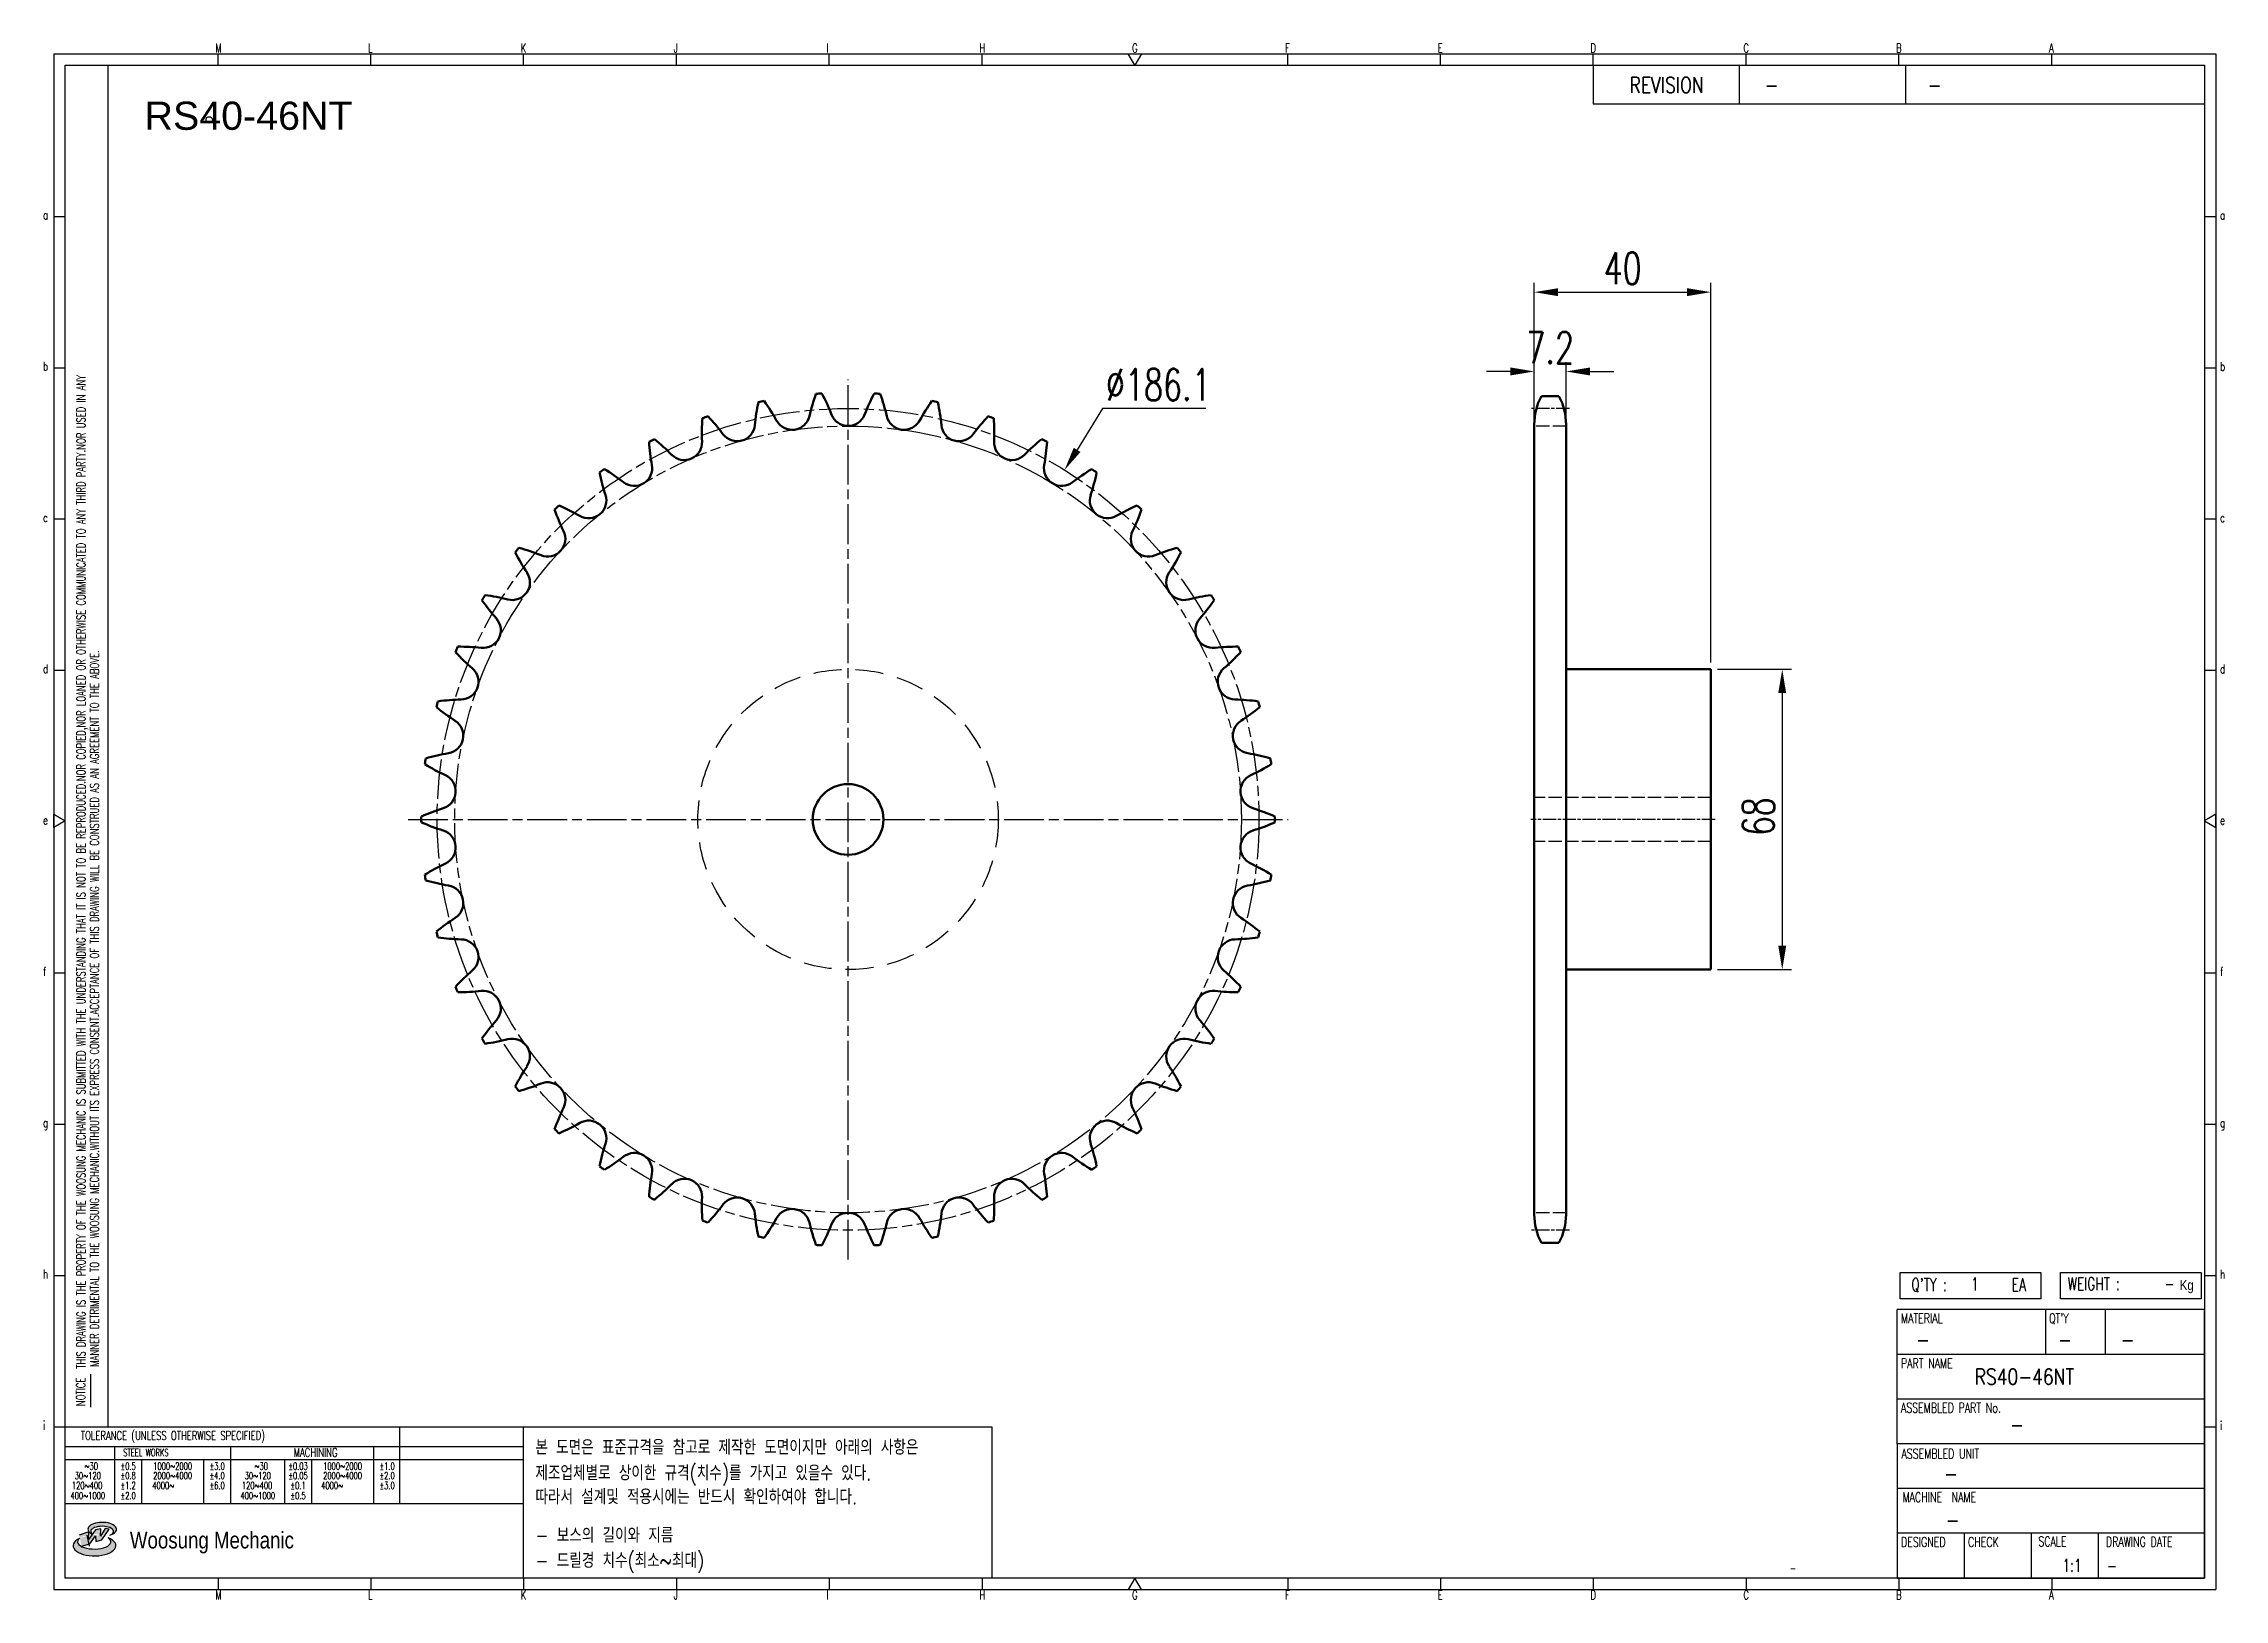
# Model space of a CAD drawing. Header units: millimetres. Extents: x 24041 to 24534, y 29 to 382.
import ezdxf
from ezdxf.enums import TextEntityAlignment as Align

# ---------------------------------------------------------------- set-up
doc = ezdxf.new("R2010")
doc.units = ezdxf.units.MM
for name, pattern in [('AM_ISO02W050', [7.5, 6, -1.5]), ('AM_ISO02W050x2', [3.75, 3, -0.75]), ('AM_ISO08W050', [18, 12, -1.5, 3, -1.5]), ('AM_ISO08W050x2', [9, 6, -0.75, 1.5, -0.75]), ('HIDDEN', [9.525, 6.35, -3.175])]:
    doc.linetypes.add(name, pattern=pattern)
for name, color, linetype, lineweight in [('AM_0N', 7, 'Continuous', 50), ('AM_3N', 6, 'AM_ISO02W050', 25), ('AM_7N', 4, 'AM_ISO08W050', 25)]:
    doc.layers.add(name, color=color, linetype=linetype, lineweight=lineweight)
for name, color, linetype in [('HL', 2, 'HIDDEN'), ('S-DIM', 7, 'Continuous'), ('TITLE', 7, 'Continuous'), ('도면레이아웃', 7, 'Continuous')]:
    doc.layers.add(name, color=color, linetype=linetype)
doc.styles.add('HAN', font='ROMANS.shx', dxfattribs={"width": 0.7, "bigfont": 'whgtxt.shx'})
doc.styles.add('HKD_ST2', font='romans.shx', dxfattribs={"width": 0.7, "height": 4, "bigfont": '@extfont2.shx'})
doc.styles.add('HSG', font='SIMPLEX.shx', dxfattribs={"width": 0.7, "bigfont": 'HSG.shx'})
doc.styles.add('ROMANS', font='romans.shx', dxfattribs={"width": 0.7, "bigfont": 'whgtxt.shx'})
doc.styles.add('SLDTEXTSTYLE4', font='arial.ttf', dxfattribs={"width": 0.8})
doc.styles.get("Standard").update_dxf_attribs({"font": 'arial.ttf'})
doc.dimstyles.new('APP16', dxfattribs={"dimscale": 3, "dimtxt": 2.4, "dimasz": 1.8, "dimexe": 0.7, "dimexo": 0.5, "dimgap": 0.6, "dimtad": 1, "dimtoh": 1, "dimdec": 1, "dimrnd": 0.01, "dimzin": 9, "dimdsep": 46, "dimtxsty": 'HSG', "dimcen": 0, "dimclrd": 1, "dimclre": 1, "dimclrt": 256, "dimazin": 2, "dimtp": 1, "dimtm": 1, "dimtfac": 0.5, "dimtdec": 1, "dimtofl": 0, "dimtmove": 0, "dimatfit": 3, "dimfxl": 0, "dimtvp": 1, "dimtolj": 2, "dimlwd": -1, "dimlwe": -1, "dimarcsym": 0})

# ---------------------------------------------------------------- blocks, each defined once
blk = doc.blocks.new('SUYWSHJH')
at = {"layer": '도면레이아웃'}
h = blk.add_hatch(color=10, dxfattribs=at)
h.paths.add_polyline_path([(1.544, 35.177), (1.554, 34.966), (1.779, 35.034), (2.054, 35.422), (1.908, 35.446), (1.728, 35.167), (1.741, 35.439), (1.547, 35.405), (1.292, 35.041), (1.295, 35.33), (0.943, 35.208), (1.03, 34.8), (1.336, 34.885)])
edge = h.paths.add_edge_path()
edge.add_ellipse((1.795, 35.421), major_axis=(-0.53, 0), ratio=0.487785, start_angle=122.36065, end_angle=403.39574)
edge.add_line((1.411, 35.244), (1.419, 35.261))
edge.add_ellipse((1.798, 35.344), major_axis=(-0.423, 0), ratio=0.444396, start_angle=131.58977, end_angle=386.19408, ccw=False)
edge = h.paths.add_edge_path()
edge.add_ellipse((1.512, 34.815), major_axis=(-0.793, 0), ratio=0.480113, start_angle=314.67633, end_angle=590.85213)
edge.add_ellipse((1.501, 34.958), major_axis=(-0.62, 0), ratio=0.43311, start_angle=331.7024, end_angle=574.42495, ccw=False)
for p, q in [((0, 90.118), (80.15, 90.118)), ((0, 90.118), (0, 33.191)), ((6.089, 89.693), (6.089, 90.118)), ((11.753, 89.693), (11.753, 90.118)), ((17.418, 89.693), (17.418, 90.118)), ((23.082, 89.693), (23.082, 90.118)), ((28.746, 89.693), (28.746, 90.118)), ((34.411, 89.693), (34.411, 90.118)), ((45.739, 89.693), (45.739, 90.118)), ((51.404, 89.693), (51.404, 90.118)), ((57.068, 89.693), (57.068, 90.118)), ((62.732, 89.693), (62.732, 90.118)), ((68.397, 89.693), (68.397, 90.118)), ((74.061, 89.693), (74.061, 90.118)), ((80.15, 90.118), (80.15, 33.191)), ((0, 84.085), (0.425, 84.085)), ((79.725, 84.085), (80.15, 84.085)), ((0, 78.478), (0.425, 78.478)), ((79.725, 78.478), (80.15, 78.478)), ((0, 72.87), (0.425, 72.87)), ((79.725, 72.87), (80.15, 72.87)), ((0, 67.262), (0.425, 67.262)), ((79.725, 67.262), (80.15, 67.262)), ((0, 56.047), (0.425, 56.047)), ((79.725, 56.047), (80.15, 56.047)), ((0, 50.439), (0.425, 50.439)), ((79.725, 50.439), (80.15, 50.439)), ((0, 44.832), (0.425, 44.832)), ((79.725, 44.832), (80.15, 44.832)), ((1.377, 39.947), (1.377, 41.174)), ((0, 39.224), (0.425, 39.224)), ((79.725, 39.224), (80.15, 39.224)), ((0, 33.191), (80.15, 33.191)), ((6.089, 33.616), (6.089, 33.191)), ((11.753, 33.616), (11.753, 33.191)), ((17.418, 33.616), (17.418, 33.191)), ((23.082, 33.616), (23.082, 33.191)), ((28.746, 33.616), (28.746, 33.191)), ((34.411, 33.616), (34.411, 33.191)), ((45.739, 33.616), (45.739, 33.191)), ((51.404, 33.616), (51.404, 33.191)), ((57.068, 33.616), (57.068, 33.191)), ((62.732, 33.616), (62.732, 33.191)), ((68.397, 33.616), (68.397, 33.191)), ((74.061, 33.616), (74.061, 33.191))]:
    blk.add_line(p, q)
at = {"color": 2}
for p, q in [((2.017, 39.224), (2.017, 89.693)), ((0.425, 39.224), (17.418, 39.224)), ((12.816, 39.224), (12.816, 36.382)), ((17.418, 33.616), (17.418, 39.224)), ((0.425, 38.487), (17.418, 38.487)), ((0.425, 38.012), (17.418, 38.012)), ((2.257, 38.487), (2.257, 36.382)), ((3.257, 38.012), (3.257, 36.382)), ((5.557, 38.012), (5.557, 36.382)), ((6.557, 38.5), (6.557, 36.382)), ((8.557, 38.012), (8.557, 36.382)), ((9.557, 38.026), (9.557, 36.382)), ((11.857, 38.487), (11.857, 36.382)), ((0.425, 36.382), (17.418, 36.382))]:
    blk.add_line(p, q, dxfattribs=at)
at = {"color": 6, "ltscale": 0.5}
for p, q in [((57.068, 89.693), (57.068, 88.246)), ((62.47, 89.693), (62.47, 88.246)), ((68.635, 89.693), (68.635, 88.246)), ((79.725, 88.246), (57.068, 88.246)), ((68.336, 38.59), (68.336, 43.563)), ((79.725, 43.563), (68.336, 43.563)), ((73.827, 43.563), (73.827, 41.905)), ((76.037, 43.563), (76.037, 41.905)), ((79.725, 38.59), (79.725, 43.563)), ((79.725, 41.905), (68.336, 41.905)), ((79.725, 40.248), (68.336, 40.248)), ((68.336, 38.59), (68.336, 33.616)), ((79.725, 38.59), (68.336, 38.59)), ((79.725, 33.616), (79.725, 38.59)), ((79.725, 36.932), (68.336, 36.932)), ((79.725, 35.274), (68.336, 35.274)), ((70.822, 33.616), (70.822, 35.274)), ((73.309, 33.616), (73.309, 35.274)), ((75.796, 33.616), (75.796, 35.274)), ((68.336, 33.616), (79.725, 33.616))]:
    blk.add_line(p, q, dxfattribs=at)
for points in [[(40.075, 89.693), (39.83, 90.118), (40.32, 90.118)], [(0.425, 89.693), (79.725, 89.693), (79.725, 33.616), (0.425, 33.616)], [(0.425, 61.679), (0, 61.433), (0, 61.924)], [(79.725, 61.679), (80.15, 61.433), (80.15, 61.924)], [(40.075, 33.616), (39.83, 33.191), (40.32, 33.191)]]:
    blk.add_lwpolyline(points, close=True)
at = {"layer": 'TITLE', "color": 20}
for p, q in [((68.449, 43.961), (68.449, 44.936)), ((68.449, 44.936), (73.654, 44.936)), ((73.654, 44.936), (73.654, 43.961)), ((74.39, 43.961), (74.39, 44.936)), ((74.39, 44.936), (79.595, 44.936)), ((79.595, 44.936), (79.595, 43.961)), ((73.654, 43.961), (68.449, 43.961)), ((79.595, 43.961), (74.39, 43.961))]:
    blk.add_line(p, q, dxfattribs=at)
at = {"layer": '도면레이아웃'}
for p, q in [((1.295, 35.33), (0.943, 35.208)), ((1.03, 34.8), (1.336, 34.885)), ((1.224, 35.208), (1.311, 34.8)), ((1.224, 35.208), (1.224, 35.208)), ((1.547, 35.405), (1.292, 35.041)), ((1.292, 35.041), (1.295, 35.33)), ((1.336, 34.885), (1.544, 35.177)), ((1.419, 35.261), (1.411, 35.244)), ((1.544, 35.177), (1.554, 34.966)), ((1.741, 35.439), (1.547, 35.405)), ((1.554, 34.966), (1.779, 35.034)), ((1.908, 35.446), (1.728, 35.167)), ((1.728, 35.167), (1.741, 35.439)), ((1.779, 35.034), (2.054, 35.422)), ((2.054, 35.422), (1.908, 35.446))]:
    blk.add_line(p, q, dxfattribs=at)
for centre, major_axis, ratio, start_param, end_param in [((1.795, 35.421), (-0.53, 0), 0.487785, 2.135596, 7.040584), ((1.512, 34.815), (-0.793, 0), 0.480113, 5.492138, 10.312315), ((1.501, 34.958), (-0.62, 0), 0.43311, 5.789299, 10.025607), ((1.798, 35.344), (-0.423, 0), 0.444396, 2.296675, 6.740358)]:
    blk.add_ellipse(centre, major_axis=major_axis, ratio=ratio, start_param=start_param, end_param=end_param, dxfattribs=at)
at = {"color": 4, "style": 'HKD_ST2', "width": 0.7}
for s, p in [('M', (5.988, 90.164)), ('L', (11.652, 90.164)), ('K', (17.316, 90.164)), ('J', (22.981, 90.164)), ('I', (28.645, 90.164)), ('H', (34.309, 90.164)), ('G', (39.974, 90.164)), ('F', (45.638, 90.164)), ('E', (51.302, 90.164)), ('D', (56.967, 90.164)), ('C', (62.631, 90.164)), ('B', (68.295, 90.164)), ('A', (73.96, 90.164)), ('a', (-0.395, 83.976)), ('a', (80.305, 83.97)), ('b', (-0.395, 78.368)), ('b', (80.305, 78.362)), ('c', (-0.395, 72.76)), ('c', (80.305, 72.754)), ('d', (-0.395, 67.153)), ('d', (80.305, 67.147)), ('e', (-0.395, 61.545)), ('e', (80.305, 61.539)), ('f', (-0.395, 55.937)), ('f', (80.305, 55.931)), ('g', (-0.395, 50.33)), ('g', (80.305, 50.324)), ('h', (-0.395, 44.722)), ('h', (80.305, 44.716)), ('i', (-0.395, 39.114)), ('i', (80.305, 39.108)), ('M', (5.988, 32.824)), ('L', (11.652, 32.824)), ('K', (17.316, 32.824)), ('J', (22.981, 32.824)), ('I', (28.645, 32.824)), ('H', (34.309, 32.824)), ('G', (39.974, 32.824)), ('F', (45.638, 32.824)), ('E', (51.302, 32.824)), ('D', (56.967, 32.824)), ('C', (62.631, 32.824)), ('B', (68.295, 32.824)), ('A', (73.96, 32.824))]:
    blk.add_text(s, height=0.326, dxfattribs=at).set_placement(p)
for s, height, style, width, p in [('REVISION', 0.5806, 'HAN', 0.8, (58.415, 88.664)), ('-', 0.581, 'HAN', 0.8, (63.426, 88.664)), ('-', 0.581, 'HAN', 0.8, (69.468, 88.664)), ("Q'TY : ", 0.4746, 'HKD_ST2', 0.7, (68.857, 44.253)), ('1', 0.475, 'HKD_ST2', 0.7, (71.071, 44.275)), ('EA', 0.4746, 'HKD_ST2', 0.7, (72.578, 44.253)), ('WEIGHT : ', 0.4746, 'HKD_ST2', 0.7, (74.65, 44.286)), ('-', 0.581, 'HAN', 0.8, (69.029, 42.157)), ('-', 0.581, 'HAN', 0.8, (74.289, 42.157)), ('-', 0.581, 'HAN', 0.8, (76.623, 42.157)), ('-', 0.581, 'HAN', 0.8, (72.515, 39.013)), ('-', 0.581, 'HAN', 0.8, (70.067, 37.189)), ('-', 0.581, 'HAN', 0.8, (70.126, 35.48)), ('1:1', 0.4746, 'HKD_ST2', 0.7, (74.458, 33.848)), ('-', 0.475, 'HKD_ST2', 0.7, (76.112, 33.837))]:
    blk.add_text(s, height=height, dxfattribs=dict(style=style, width=width)).set_placement(p)
at = {"color": 6, "style": 'HKD_ST2', "width": 0.7}
for s, p in [(' THIS DRAWING IS THE PROPERTY OF THE WOOSUNG MECHANIC IS SUBMITTED WITH THE UNDERSTANDING THAT IT IS NOT TO BE REPRODUCED.NOR COPIED,NOR LOANED OR OTHERWISE COMMUNICATED TO ANY THIRD PARTY.NOR USED IN ANY', (1.173, 41.217)), ('MANNER DETRIMENTAL TO THE WOOSUNG MECHANIC.WITHOUT ITS EXPRESS CONSENT.ACCEPTANCE OF THIS DRAWING WILL BE CONSTRUED AS AN AGREEMENT TO THE ABOVE.', (1.672, 41.447))]:
    blk.add_text(s, height=0.326266, rotation=90, dxfattribs=at).set_placement(p)
at = {"style": 'HKD_ST2', "width": 0.7}
blk.add_text('-', height=0.475, dxfattribs=at).set_placement((78.613, 44.286), align=Align.RIGHT)
at = {"color": 4, "style": 'HKD_ST2', "width": 0.7}
for s, height, p in [('MATERIAL', 0.3651, (68.474, 43.425)), ("QT'Y", 0.3651, (73.965, 43.425)), ('PART NAME', 0.3651, (68.474, 41.756)), ('ASSEMBLED PART No.', 0.36511, (68.474, 40.109)), ('ASSEMBLED UNIT', 0.36511, (68.49, 38.408)), ('MACHINE  NAME', 0.36511, (68.532, 36.794)), ('DESIGNED', 0.3651, (68.474, 35.136)), ('CHECK', 0.3651, (70.961, 35.136)), ('SCALE', 0.3651, (73.566, 35.153)), ('DRAWING DATE', 0.36511, (76.071, 35.141))]:
    blk.add_text(s, height=height, dxfattribs=at).set_placement(p, align=Align.TOP_LEFT)
at = {"style": 'HKD_ST2', "width": 0.7}
blk.add_text('NOTICE', height=0.3263, rotation=90, dxfattribs=at).set_placement((1.163, 39.988))
for s, height, style, width, p in [('TOLERANCE (UNLESS OTHERWISE SPECIFIED)', 0.32627, 'HKD_ST2', 0.7, (4.417, 38.896)), ('-', 0.326, 'ROMANS', 0.65, (64.469, 33.975))]:
    blk.add_text(s, height=height, dxfattribs=dict(style=style, width=width)).set_placement(p, align=Align.MIDDLE_CENTER)
at = {"color": 4, "style": 'HKD_ST2', "width": 0.7}
for s, height, p in [('STEEL WORKS', 0.26101, (3.416, 38.268)), ('MACHINING', 0.3263, (9.707, 38.27)), ('%%P0.5', 0.261, (2.757, 37.762)), ('%%P0.8', 0.261, (2.757, 37.411)), ('%%P3.0', 0.261, (6.057, 37.762)), ('%%P4.0', 0.261, (6.057, 37.411)), ('%%P0.03', 0.261, (9.057, 37.762)), ('%%P0.05', 0.261, (9.057, 37.411)), ('%%P1.0', 0.261, (12.357, 37.762)), ('%%P2.0', 0.261, (12.357, 37.411)), ('%%P1.2', 0.261, (2.757, 37.045)), ('%%P2.0', 0.261, (2.757, 36.67)), ('%%P6.0', 0.261, (6.057, 37.045)), ('%%P0.1', 0.261, (9.057, 37.045)), ('%%P0.5', 0.261, (9.057, 36.67)), ('%%P3.0', 0.261, (12.357, 37.045))]:
    blk.add_text(s, height=height, dxfattribs=at).set_placement(p, align=Align.MIDDLE)
for s, height, p in [('30%%126120', 0.261, (1.263, 37.411)), ('%%12630', 0.261, (1.389, 37.762)), ('2000%%1264000', 0.26101, (4.407, 37.411)), ('1000%%1262000', 0.26101, (4.407, 37.762)), ('30%%126120', 0.261, (7.563, 37.411)), ('%%12630', 0.261, (7.689, 37.762)), ('2000%%1264000', 0.26101, (10.707, 37.411)), ('1000%%1262000', 0.26101, (10.707, 37.762)), ('400%%1261000', 0.26101, (1.263, 36.67)), ('120%%126400', 0.26101, (1.237, 37.045)), ('4000%%126', 0.261, (4.061, 37.045)), ('400%%1261000', 0.26101, (7.563, 36.67)), ('120%%126400', 0.26101, (7.537, 37.045)), ('4000%%126', 0.261, (10.321, 37.045))]:
    blk.add_text(s, height=height, dxfattribs=at).set_placement(p, align=Align.MIDDLE_CENTER)
at = {"color": 1, "style": 'SLDTEXTSTYLE4', "width": 0.8}
blk.add_text('Woosung Mechanic', height=0.61957, dxfattribs=at).set_placement((2.822, 34.711))
at = {"layer": 'TITLE', "width": 0.8}
blk.add_text('Kg', height=0.3789, dxfattribs=at).set_placement((78.807, 44.286))
blk = doc.blocks.new('*D2')
at = {"layer": 'Defpoints', "color": 0, "transparency": 16777216}
for p in [(24271.75, 285.13), (24173.72, 126.94)]:
    blk.add_point(p, dxfattribs=at)
at = {"layer": 'S-DIM', "color": 1, "transparency": 16777216}
for p, q in [((24280.38, 299.06), (24274.59, 289.72)), ((24303.78, 299.06), (24280.38, 299.06))]:
    blk.add_line(p, q, dxfattribs=at)
blk.add_solid([(24273.83, 290.19), (24275.36, 289.25), (24271.75, 285.13)], dxfattribs=at)
at = {"layer": 'S-DIM', "transparency": 16777216, "insert": (24292.98, 304.46), "char_height": 7.2, "attachment_point": 5, "style": 'HSG'}
blk.add_mtext('\\A2;∅186.1', dxfattribs=at)
blk = doc.blocks.new('*D3')
at = {"layer": 'Defpoints', "color": 0, "transparency": 16777216}
for p in [(24385.33, 307.47), (24378.13, 295.11), (24385.33, 295.11)]:
    blk.add_point(p, dxfattribs=at)
at = {"layer": 'S-DIM', "color": 1, "transparency": 16777216}
for p, q in [((24372.73, 307.47), (24367.33, 307.47)), ((24378.13, 296.61), (24378.13, 309.57)), ((24385.33, 296.61), (24385.33, 309.57)), ((24390.73, 307.47), (24396.13, 307.47))]:
    blk.add_line(p, q, dxfattribs=at)
for points in [[(24372.73, 308.37), (24372.73, 306.57), (24378.13, 307.47)], [(24390.73, 308.37), (24390.73, 306.57), (24385.33, 307.47)]]:
    blk.add_solid(points, dxfattribs=at)
at = {"layer": 'S-DIM', "transparency": 16777216, "insert": (24381.73, 312.87), "char_height": 7.2, "attachment_point": 5, "style": 'HSG'}
blk.add_mtext('\\A2;7.2', dxfattribs=at)
blk = doc.blocks.new('*D4')
at = {"layer": 'Defpoints', "color": 0, "transparency": 16777216}
for p in [(24418.13, 325.43), (24378.13, 295.11), (24418.13, 240.03)]:
    blk.add_point(p, dxfattribs=at)
at = {"layer": 'S-DIM', "color": 1, "transparency": 16777216}
for p, q in [((24378.13, 296.61), (24378.13, 327.53)), ((24418.13, 241.53), (24418.13, 327.53)), ((24383.53, 325.43), (24412.73, 325.43))]:
    blk.add_line(p, q, dxfattribs=at)
for points in [[(24383.53, 326.33), (24383.53, 324.53), (24378.13, 325.43)], [(24412.73, 326.33), (24412.73, 324.53), (24418.13, 325.43)]]:
    blk.add_solid(points, dxfattribs=at)
at = {"layer": 'S-DIM', "transparency": 16777216, "insert": (24398.13, 330.83), "char_height": 7.2, "attachment_point": 5, "style": 'HSG'}
blk.add_mtext('\\A2;40', dxfattribs=at)
blk = doc.blocks.new('*D5')
at = {"layer": 'Defpoints', "color": 0, "transparency": 16777216}
for p in [(24418.13, 240.03), (24418.13, 172.03), (24434.28, 172.03)]:
    blk.add_point(p, dxfattribs=at)
at = {"layer": 'S-DIM', "color": 1, "transparency": 16777216}
for p, q in [((24419.63, 240.03), (24436.38, 240.03)), ((24434.28, 234.63), (24434.28, 177.43)), ((24419.63, 172.03), (24436.38, 172.03))]:
    blk.add_line(p, q, dxfattribs=at)
for points in [[(24433.38, 234.63), (24435.18, 234.63), (24434.28, 240.03)], [(24433.38, 177.43), (24435.18, 177.43), (24434.28, 172.03)]]:
    blk.add_solid(points, dxfattribs=at)
at = {"layer": 'S-DIM', "transparency": 16777216, "insert": (24428.88, 206.7), "char_height": 7.2, "attachment_point": 5, "rotation": 90, "style": 'HSG'}
blk.add_mtext('\\A2;68', dxfattribs=at)

msp = doc.modelspace()

# ---------------------------------------------------------------- linework, layer by layer
at = {"color": 4}
msp.add_lwpolyline([(24149.26, 68.51), (24255.32, 68.51), (24255.32, 34.25), (24149.26, 34.25)], close=True, dxfattribs=at)
msp.add_circle((24078.07, 364.42), 0.738)
at = {"layer": 'AM_0N'}
for p, q in [((24379.74, 301.89), (24383.72, 301.89)), ((24378.13, 295.49), (24378.13, 116.58)), ((24385.33, 295.49), (24385.33, 116.58)), ((24385.33, 240.03), (24418.13, 240.03)), ((24418.13, 240.03), (24418.13, 172.03)), ((24385.33, 172.03), (24418.13, 172.03)), ((24379.74, 110.18), (24383.72, 110.18))]:
    msp.add_line(p, q, dxfattribs=at)
msp.add_circle((24222.73, 206.03), 8, dxfattribs=at)
for centre, radius, start, end in [((24258.56, 286.93), 45.79, 160.2427, 166.8478), ((24222.73, 206.03), 96.64, 93.5108, 94.3153), ((24176.23, 281.29), 45.79, 20.9783, 27.5833), ((24269.24, 281.29), 45.79, 152.4167, 159.0217), ((24222.73, 206.03), 96.64, 85.6847, 86.4892), ((24186.91, 286.93), 45.79, 13.1522, 19.7573), ((24391.63, 295.49), 13.5, 151.7009, 180), ((24371.83, 295.49), 13.5, 0, 28.2991), ((24235.4, 293.59), 45.79, 175.8949, 182.5), ((24222.73, 206.03), 96.64, 109.163, 109.9674), ((24157.65, 265.96), 45.79, 36.6304, 43.2355), ((24247.21, 291.05), 45.79, 168.0688, 174.6739), ((24222.73, 206.03), 96.64, 101.3369, 102.1414), ((24166.41, 274.26), 45.79, 28.8043, 35.4094), ((24210.06, 298.26), 4.01, 208.8043, 346.8478), ((24222.73, 299.13), 4.01, 200.9783, 339.0217), ((24235.41, 298.26), 4.01, 193.1522, 331.1957), ((24279.05, 274.26), 45.79, 144.5906, 151.1957), ((24222.73, 206.03), 96.64, 77.8586, 78.6631), ((24198.26, 291.05), 45.79, 5.3261, 11.9312), ((24287.82, 265.96), 45.79, 136.7645, 143.3696), ((24222.73, 206.03), 96.64, 70.0326, 70.837), ((24210.06, 293.59), 45.79, 357.5, 4.1051), ((24222.73, 206.03), 96.64, 116.9891, 117.7935), ((24223.36, 294.5), 45.79, 183.721, 190.3261), ((24150.09, 256.54), 45.79, 44.4565, 51.0616), ((24185.65, 291.42), 4.01, 224.4565, 2.5), ((24197.62, 295.67), 4.01, 216.6304, 354.6739), ((24247.85, 295.67), 4.01, 185.3261, 323.3696), ((24259.82, 291.42), 4.01, 177.5, 315.5435), ((24295.37, 256.54), 45.79, 128.9384, 135.5435), ((24222.73, 206.03), 96.64, 62.2065, 63.0109), ((24222.1, 294.5), 45.79, 349.6739, 356.279), ((24222.73, 206.03), 96.64, 124.8152, 125.6196), ((24211.31, 293.76), 45.79, 191.5471, 198.1522), ((24143.89, 246.17), 45.79, 52.2826, 58.8877), ((24174.36, 285.57), 4.01, 232.2826, 10.3261), ((24271.1, 285.57), 4.01, 169.6739, 307.7174), ((24301.57, 246.17), 45.79, 121.1123, 127.7174), ((24234.15, 293.76), 45.79, 341.8478, 348.4529), ((24222.73, 206.03), 96.64, 54.3804, 55.1848), ((24222.73, 206.03), 96.64, 132.6413, 133.4457), ((24139.16, 235.07), 45.79, 60.1087, 66.7138), ((24163.98, 278.25), 4.01, 240.1087, 18.1522), ((24281.48, 278.25), 4.01, 161.8478, 299.8913), ((24306.3, 235.07), 45.79, 113.2862, 119.8913), ((24222.73, 206.03), 96.64, 46.5543, 47.3587), ((24199.47, 291.39), 45.79, 199.3732, 205.9783), ((24245.99, 291.39), 45.79, 334.0217, 340.6268), ((24222.73, 206.03), 96.64, 140.4673, 141.2718), ((24135.99, 223.42), 45.79, 67.9348, 74.5399), ((24154.7, 269.57), 4.01, 247.9348, 25.9783), ((24290.77, 269.57), 4.01, 154.0217, 292.0652), ((24309.48, 223.42), 45.79, 105.4601, 112.0652), ((24222.73, 206.03), 96.64, 38.7282, 39.5327), ((24146.68, 259.72), 4.01, 255.7609, 33.8043), ((24188.07, 287.43), 45.79, 207.1993, 213.8043), ((24298.78, 259.72), 4.01, 146.1957, 284.2391), ((24257.4, 287.43), 45.79, 326.1957, 332.8007), ((24222.73, 206.03), 96.64, 148.2934, 149.0979), ((24134.43, 211.44), 45.79, 75.7609, 82.3659), ((24311.04, 211.44), 45.79, 97.6341, 104.2391), ((24222.73, 206.03), 96.64, 30.9021, 31.7066), ((24177.31, 281.95), 45.79, 215.0254, 221.6304), ((24268.16, 281.95), 45.79, 318.3696, 324.9746), ((24140.08, 248.86), 4.01, 263.587, 41.6304), ((24305.39, 248.86), 4.01, 138.3696, 276.413), ((24222.73, 206.03), 96.64, 156.1195, 156.924), ((24167.39, 275.06), 45.79, 222.8514, 229.4565), ((24134.52, 199.37), 45.79, 83.587, 90.192), ((24310.95, 199.37), 45.79, 89.808, 96.413), ((24278.07, 275.06), 45.79, 310.5435, 317.1486), ((24222.73, 206.03), 96.64, 23.076, 23.8805), ((24135.02, 237.21), 4.01, 271.413, 49.4565), ((24310.45, 237.21), 4.01, 130.5435, 268.587), ((24222.73, 206.03), 96.64, 163.9456, 164.75), ((24136.25, 187.42), 45.79, 91.413, 98.0181), ((24309.22, 187.42), 45.79, 81.9819, 88.587), ((24222.73, 206.03), 96.64, 15.25, 16.0544), ((24158.51, 266.88), 45.79, 230.6775, 237.2826), ((24131.59, 224.97), 4.01, 279.2391, 57.2826), ((24313.88, 224.97), 4.01, 122.7174, 260.7609), ((24286.96, 266.88), 45.79, 302.7174, 309.3225), ((24222.73, 206.03), 96.64, 171.7717, 172.5761), ((24150.82, 257.57), 45.79, 238.5036, 245.1087), ((24139.59, 175.81), 45.79, 99.2391, 105.8442), ((24305.88, 175.81), 45.79, 74.1558, 80.7609), ((24294.64, 257.57), 45.79, 294.8913, 301.4964), ((24222.73, 206.03), 96.64, 7.4239, 8.2283), ((24129.86, 212.39), 4.01, 287.0652, 65.1087), ((24315.61, 212.39), 4.01, 114.8913, 252.9348), ((24144.48, 164.77), 45.79, 107.0652, 113.6703), ((24300.99, 164.77), 45.79, 66.3297, 72.9348), ((24222.73, 206.03), 96.64, 179.5978, 180.4022), ((24144.48, 247.3), 45.79, 246.3297, 252.9348), ((24129.86, 199.68), 4.01, 294.8913, 72.9348), ((24315.61, 199.68), 4.01, 107.0652, 245.1087), ((24300.99, 247.3), 45.79, 287.0652, 293.6703), ((24222.73, 206.03), 96.64, 359.5978, 0.4022), ((24150.82, 154.5), 45.79, 114.8913, 121.4964), ((24222.73, 206.03), 96.64, 187.4239, 188.2283), ((24294.64, 154.5), 45.79, 58.5036, 65.1087), ((24222.73, 206.03), 96.64, 351.7717, 352.5761), ((24139.59, 236.26), 45.79, 254.1558, 260.7609), ((24131.59, 187.1), 4.01, 302.7174, 80.7609), ((24313.88, 187.1), 4.01, 99.2391, 237.2826), ((24305.88, 236.26), 45.79, 279.2391, 285.8442), ((24158.51, 145.19), 45.79, 122.7174, 129.3225), ((24286.96, 145.19), 45.79, 50.6775, 57.2826), ((24222.73, 206.03), 96.64, 195.25, 196.0544), ((24136.25, 224.65), 45.79, 261.9819, 268.587), ((24135.02, 174.86), 4.01, 310.5435, 88.587), ((24310.45, 174.86), 4.01, 91.413, 229.4565), ((24309.22, 224.65), 45.79, 271.413, 278.0181), ((24222.73, 206.03), 96.64, 343.9456, 344.75), ((24167.39, 137.01), 45.79, 130.5435, 137.1486), ((24222.73, 206.03), 96.64, 203.076, 203.8805), ((24278.07, 137.01), 45.79, 42.8514, 49.4565), ((24222.73, 206.03), 96.64, 336.1195, 336.924), ((24134.52, 212.7), 45.79, 269.808, 276.413), ((24140.08, 163.21), 4.01, 318.3696, 96.413), ((24305.39, 163.21), 4.01, 83.587, 221.6304), ((24310.95, 212.7), 45.79, 263.587, 270.192), ((24177.31, 130.12), 45.79, 138.3696, 144.9746), ((24268.16, 130.12), 45.79, 35.0254, 41.6304), ((24222.73, 206.03), 96.64, 210.9021, 211.7066), ((24134.43, 200.63), 45.79, 277.6341, 284.2391), ((24146.68, 152.35), 4.01, 326.1957, 104.2391), ((24298.78, 152.35), 4.01, 75.7609, 213.8043), ((24311.04, 200.63), 45.79, 255.7609, 262.3659), ((24222.73, 206.03), 96.64, 328.2934, 329.0979), ((24188.07, 124.64), 45.79, 146.1957, 152.8007), ((24257.4, 124.64), 45.79, 27.1993, 33.8043), ((24222.73, 206.03), 96.64, 218.7282, 219.5327), ((24135.99, 188.65), 45.79, 285.4601, 292.0652), ((24154.7, 142.5), 4.01, 334.0217, 112.0652), ((24290.77, 142.5), 4.01, 67.9348, 205.9783), ((24309.48, 188.65), 45.79, 247.9348, 254.5399), ((24222.73, 206.03), 96.64, 320.4673, 321.2718), ((24199.47, 120.68), 45.79, 154.0217, 160.6268), ((24245.99, 120.68), 45.79, 19.3732, 25.9783), ((24222.73, 206.03), 96.64, 226.5543, 227.3587), ((24139.16, 177), 45.79, 293.2862, 299.8913), ((24163.98, 133.82), 4.01, 341.8478, 119.8913), ((24281.48, 133.82), 4.01, 60.1087, 198.1522), ((24306.3, 177), 45.79, 240.1087, 246.7138), ((24222.73, 206.03), 96.64, 312.6413, 313.4457), ((24211.31, 118.31), 45.79, 161.8478, 168.4529), ((24143.89, 165.9), 45.79, 301.1123, 307.7174), ((24174.36, 126.5), 4.01, 349.6739, 127.7174), ((24271.1, 126.5), 4.01, 52.2826, 190.3261), ((24301.57, 165.9), 45.79, 232.2826, 238.8877), ((24234.15, 118.31), 45.79, 11.5471, 18.1522), ((24222.73, 206.03), 96.64, 234.3804, 235.1848), ((24223.36, 117.57), 45.79, 169.6739, 176.279), ((24185.65, 120.65), 4.01, 357.5, 135.5435), ((24259.82, 120.65), 4.01, 44.4565, 182.5), ((24222.1, 117.57), 45.79, 3.721, 10.3261), ((24222.73, 206.03), 96.64, 304.8152, 305.6196), ((24222.73, 206.03), 96.64, 242.2065, 243.0109), ((24150.09, 155.53), 45.79, 308.9384, 315.5435), ((24235.4, 118.48), 45.79, 177.5, 184.1051), ((24157.65, 146.11), 45.79, 316.7645, 323.3696), ((24197.62, 116.4), 4.01, 5.3261, 143.3696), ((24247.85, 116.4), 4.01, 36.6304, 174.6739), ((24287.82, 146.11), 45.79, 216.6304, 223.2355), ((24210.06, 118.48), 45.79, 355.8949, 2.5), ((24295.37, 155.53), 45.79, 224.4565, 231.0616), ((24222.73, 206.03), 96.64, 296.9891, 297.7935), ((24222.73, 206.03), 96.64, 250.0326, 250.837), ((24247.21, 121.02), 45.79, 185.3261, 191.9312), ((24166.41, 137.81), 45.79, 324.5906, 331.1957), ((24210.06, 113.81), 4.01, 13.1522, 151.1957), ((24258.56, 125.14), 45.79, 193.1522, 199.7573), ((24176.23, 130.78), 45.79, 332.4167, 339.0217), ((24222.73, 112.94), 4.01, 20.9783, 159.0217), ((24269.24, 130.78), 45.79, 200.9783, 207.5833), ((24186.91, 125.14), 45.79, 340.2427, 346.8478), ((24235.41, 113.81), 4.01, 28.8043, 166.8478), ((24279.05, 137.81), 45.79, 208.8043, 215.4094), ((24198.26, 121.02), 45.79, 348.0688, 354.6739), ((24222.73, 206.03), 96.64, 289.163, 289.9674), ((24391.63, 116.58), 13.5, 180, 208.2991), ((24371.83, 116.58), 13.5, 331.7009, 0), ((24222.73, 206.03), 96.64, 257.8586, 258.6631), ((24222.73, 206.03), 96.64, 265.6847, 266.4892), ((24222.73, 206.03), 96.64, 273.5108, 274.3153), ((24222.73, 206.03), 96.64, 281.3369, 282.1414)]:
    msp.add_arc(centre, radius, start, end, dxfattribs=at)
at = {"layer": 'AM_3N', "linetype": 'AM_ISO02W050x2'}
for p, q in [((24385.33, 295.11), (24378.13, 295.11)), ((24385.33, 116.96), (24378.13, 116.96))]:
    msp.add_line(p, q, dxfattribs=at)
at = {"layer": 'AM_3N', "color": 2, "linetype": 'AM_ISO02W050x2'}
for p, q in [((24418.13, 211.03), (24378.13, 211.03)), ((24418.13, 201.03), (24378.13, 201.03))]:
    msp.add_line(p, q, dxfattribs=at)
at = {"layer": 'AM_7N', "linetype": 'AM_ISO08W050x2', "ltscale": 1.5}
for p, q in [((24222.73, 106.39), (24222.73, 305.68)), ((24123.09, 206.03), (24322.38, 206.03))]:
    msp.add_line(p, q, dxfattribs=at)
at = {"layer": 'AM_7N', "linetype": 'AM_ISO08W050x2', "ltscale": 0.5}
for p, q in [((24386.09, 299.09), (24377.36, 299.09)), ((24419.07, 206.03), (24377.36, 206.03)), ((24386.09, 112.98), (24377.36, 112.98))]:
    msp.add_line(p, q, dxfattribs=at)
at = {"layer": 'AM_7N', "linetype": 'AM_ISO08W050x2', "ltscale": 1.5}
for radius in [93.05, 89.08]:
    msp.add_circle((24222.73, 206.03), radius, dxfattribs=at)
at = {"layer": 'HL'}
msp.add_circle((24222.73, 206.03), 34, dxfattribs=at)

# ---------------------------------------------------------------- block references
at = {"xscale": 6.109253479889545, "yscale": 6.109253479889545, "zscale": 6.109253479889545}
msp.add_blockref('SUYWSHJH', (24042.85, -171.12), dxfattribs=at)

# ---------------------------------------------------------------- texts
at = {"color": 2}
msp.add_text('RS40-46NT', height=6.383, dxfattribs=at).set_placement((24063.42, 362.19))
at = {"style": 'HAN', "width": 0.8}
msp.add_text('RS40-46NT', height=3.547, dxfattribs=at).set_placement((24477.87, 78.05))
at = {"color": 4, "style": 'HAN', "width": 0.8}
for s, p in [('본 도면은 표준규격을 참고로 제작한 도면이지만 아래의 사항은', (24151.92, 62.17)), ('제조업체별로 상이한 규격(치수)를 가지고 있을수 있다.', (24151.92, 56.35)), ('따라서 설계및 적용시에는 반드시 확인하여야 합니다.', (24151.92, 50.95)), ('- 보스의 길이와 지름', (24151.92, 42.25)), ('- 드릴경 치수(최소~최대)', (24151.92, 36.53))]:
    msp.add_text(s, height=3.3562, dxfattribs=at).set_placement(p)

# ---------------------------------------------------------------- dimensions: what is measured, and where the dimension line sits
at = {"layer": 'S-DIM'}
dim = msp.add_linear_dim(base=(24418.13, 325.43), p1=(24378.13, 295.11), p2=(24418.13, 240.03), dimstyle='APP16', dxfattribs=at)
dim.commit()
dim.dimension.update_dxf_attribs({"geometry": '*D4', "text_midpoint": (24398.13, 330.83)})
dim = msp.add_linear_dim(base=(24385.33, 307.47), p1=(24378.13, 295.11), p2=(24385.33, 295.11), dimstyle='APP16', dxfattribs=at)
dim.commit()
dim.dimension.update_dxf_attribs({"geometry": '*D3', "text_midpoint": (24381.73, 307.47), "dimtype": 128})
dim = msp.add_diameter_dim_2p(p1=(24173.72, 126.94), p2=(24271.75, 285.13), dimstyle='APP16', dxfattribs=at)
dim.commit()
dim.dimension.update_dxf_attribs({"geometry": '*D2', "text_midpoint": (24292.98, 299.06), "dimtype": 131})
dim = msp.add_linear_dim(base=(24434.28, 172.03), p1=(24418.13, 240.03), p2=(24418.13, 172.03), angle=90, dimstyle='APP16', dxfattribs=at)
dim.commit()
dim.dimension.update_dxf_attribs({"geometry": '*D5', "text_midpoint": (24434.28, 206.7), "dimtype": 128})

doc.saveas('drawing.dxf')
